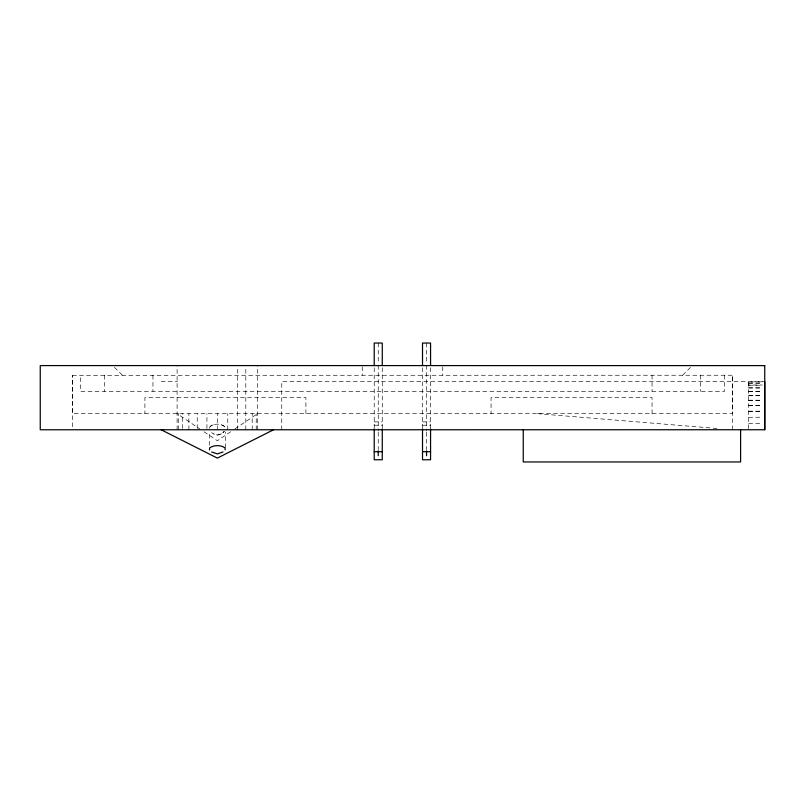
<?xml version="1.0" encoding="UTF-8"?>
<svg xmlns="http://www.w3.org/2000/svg" width="805" height="805" viewBox="0 0 805 805"><rect width="100%" height="100%" fill="white"/><g stroke="black" fill="none" stroke-linecap="round" stroke-linejoin="round"><path stroke-width="0.6" stroke-dasharray="4.03 3.02" d="M177.1 429.759L177.1 365.581M178.469 429.759L178.469 413.649L177.1 413.649L199.801 428.924M182.494 428.512L182.494 413.649M188.893 429.749L188.893 413.649M197.225 428.512L197.225 413.649M206.935 428.512L206.935 413.649M209.3 445.266L209.3 432.023M217.35 429.759L217.35 413.649M225.4 447.671L225.4 432.023M227.765 429.749L227.765 413.649M237.475 429.749L237.475 366.818M245.807 429.749L245.807 366.818M252.207 429.759L252.207 413.649M256.231 429.759L256.231 413.649M257.6 429.759L257.6 365.581M281.75 429.749L281.75 381.449L764.75 381.449M732.55 429.769L732.55 375.241L732.55 413.649L72.45 413.669L72.45 375.241L72.45 429.769M748.65 428.703L748.65 381.449M209.3 428.411L209.572 427.193C213.335 423.118 221.365 423.128 225.128 427.193L225.4 428.411M223.045 432.557L224.323 431.188A11.532 5.947 -14.4 0 1 223.045 432.557C219.936 435.767 214.764 435.777 211.655 432.557M682.64 375.241L690.539 367.342M230.763 431.701L217.35 440.717L203.937 431.691M234.899 428.924L257.6 413.649M210.377 426.187L213.325 424.748M221.375 433.784L217.35 435.123L213.325 433.784M72.43 375.301L732.55 375.241M161.141 381.449L177.503 381.449M762.275 381.822L748.65 381.912L748.65 385.011L762.275 385.011M748.65 383.009L762.275 383.009M748.65 383.18L762.275 383.18M748.65 385.243L762.275 385.243M748.65 387.789L762.275 387.789M748.65 388.05L762.275 388.05M748.65 391.29L762.275 391.29M748.65 391.572L762.275 391.572M748.65 395.456L762.275 395.456M748.65 395.738L762.275 395.738M748.65 400.216L762.275 400.216M748.65 400.477L762.275 400.477M748.65 405.489L762.275 405.489M748.65 405.72L762.275 405.72M748.65 411.174L762.275 411.174M748.65 411.365L762.275 411.365M748.65 417.312L762.275 417.191M374.214 421.87L382.264 421.87M422.514 421.87L430.564 421.87M748.65 423.48L762.275 423.42M374.214 425.211L382.264 425.211M422.514 425.211L430.564 425.211M537.428 413.659L718.795 428.622M221.375 424.748L224.323 426.187M114.461 367.342L122.36 375.241M724.5 375.241L724.5 391.341L80.5 391.341L80.5 375.241M700.35 375.241L700.35 391.341M652.05 375.241L652.05 391.341M652.05 413.659L652.05 397.549L491.05 397.549L491.05 413.659M442.75 366.788L442.75 375.241M430.564 367.815L430.564 428.089M426.539 343.041L426.539 364.091M426.539 365.339L426.539 430.977M426.539 432.215L426.539 449.552M422.514 367.815L422.514 428.089M382.264 367.815L382.264 428.089M378.239 343.041L378.239 364.091M378.239 365.339L378.239 430.977M378.239 432.215L378.239 449.552M374.214 367.815L374.214 428.089M362.25 366.788L362.25 375.241M305.9 413.659L305.9 397.549L144.9 397.549L144.9 413.659M152.95 375.241L152.95 391.341M104.65 375.241L104.65 391.341"/><path stroke-width="1.21" d="M523.25 429.749L523.25 461.959L740.6 461.959L740.6 429.749M764.75 365.601L40.25 365.581L40.25 429.769L764.75 429.749L764.75 381.449M225.128 449.894L225.128 447.952C220.842 444.863 213.848 444.843 209.572 447.952L209.572 449.894M223.045 451.977L217.35 453.899L211.655 451.977M273.559 429.749L217.35 458.105L161.141 429.749L162.922 429.749M374.214 451.716L382.264 451.716M422.514 451.716L430.564 451.716M764.75 365.581L764.75 429.769M430.564 365.339L430.564 343.041L422.514 343.041L422.514 365.339M430.564 428.914L430.564 459.766L422.514 459.766L422.514 428.914M426.539 450.79L426.539 455.741M382.264 365.339L382.264 343.041L374.214 343.041L374.214 365.339M382.264 428.914L382.264 459.766L374.214 459.766L374.214 428.914M378.239 450.79L378.239 455.741"/></g></svg>
